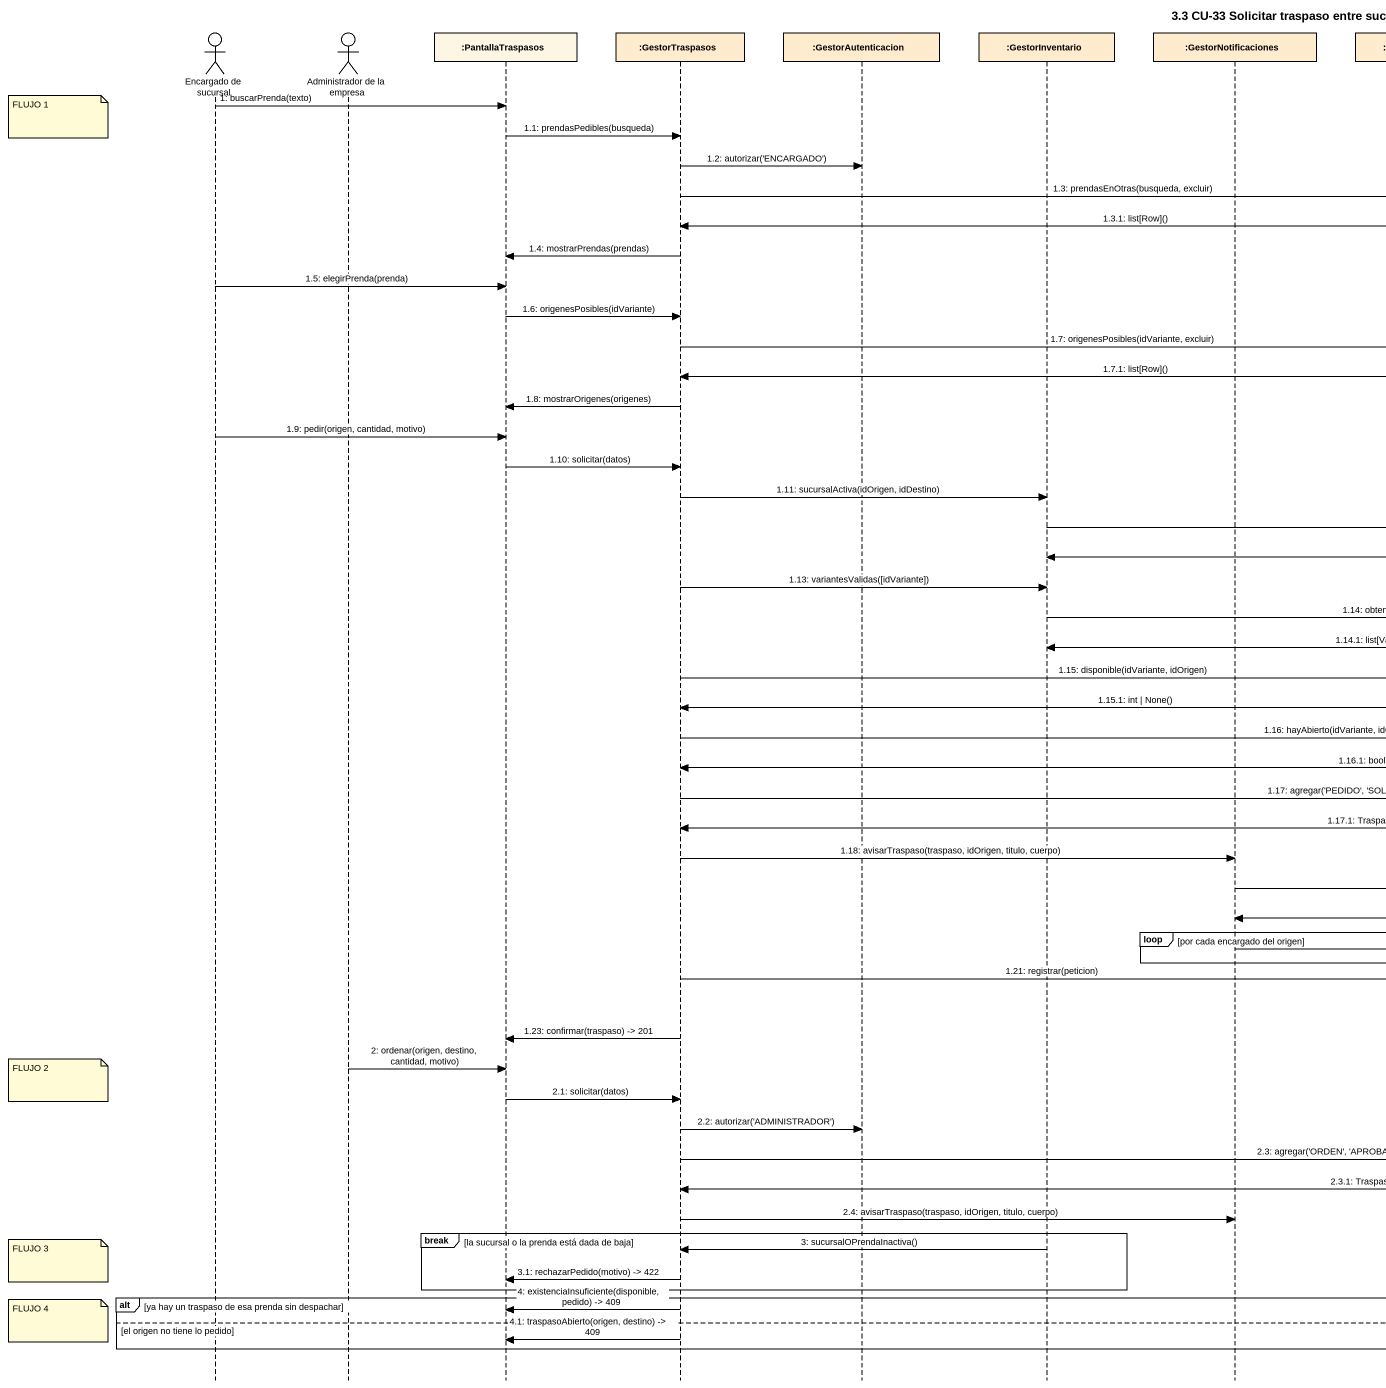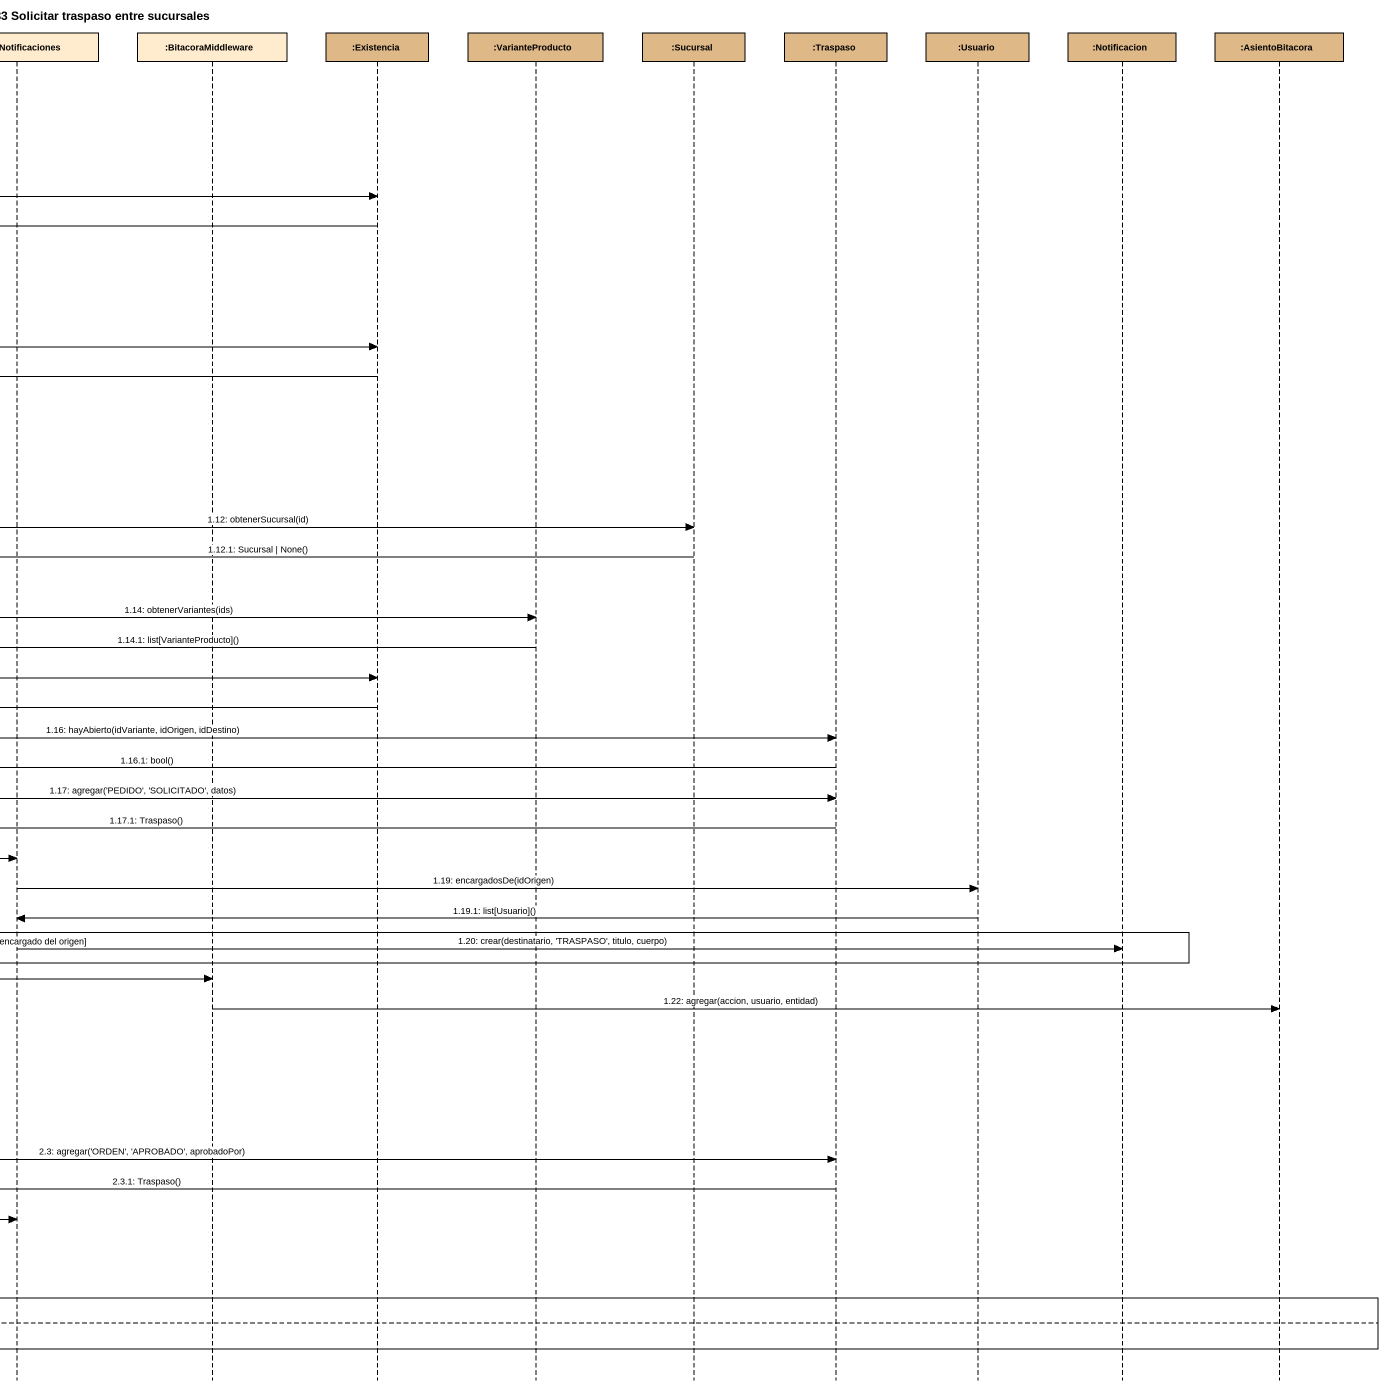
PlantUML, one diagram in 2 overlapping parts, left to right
@startuml
title 3.3 CU-33 Solicitar traspaso entre sucursales
hide footbox
actor "Encargado de sucursal" as Encargado_de_sucursal
actor "Administrador de la empresa" as Administrador_de_la_empresa
participant ":PantallaTraspasos" as PantallaTraspasos
participant ":GestorTraspasos" as GestorTraspasos #FFEBCD
participant ":GestorAutenticacion" as GestorAutenticacion #FFEBCD
participant ":GestorInventario" as GestorInventario #FFEBCD
participant ":GestorNotificaciones" as GestorNotificaciones #FFEBCD
participant ":BitacoraMiddleware" as BitacoraMiddleware #FFEBCD
participant ":Existencia" as Existencia #DEB887
participant ":VarianteProducto" as VarianteProducto #DEB887
participant ":Sucursal" as Sucursal #DEB887
participant ":Traspaso" as Traspaso #DEB887
participant ":Usuario" as Usuario #DEB887
participant ":Notificacion" as Notificacion #DEB887
participant ":AsientoBitacora" as AsientoBitacora #DEB887

Encargado_de_sucursal -> PantallaTraspasos : 1: buscarPrenda(texto)
note left of Encargado_de_sucursal : FLUJO 1
PantallaTraspasos -> GestorTraspasos : 1.1: prendasPedibles(busqueda)
GestorTraspasos -> GestorAutenticacion : 1.2: autorizar('ENCARGADO')
GestorTraspasos -> Existencia : 1.3: prendasEnOtras(busqueda, excluir)
Existencia -> GestorTraspasos : 1.3.1: list[Row]()
GestorTraspasos -> PantallaTraspasos : 1.4: mostrarPrendas(prendas)
Encargado_de_sucursal -> PantallaTraspasos : 1.5: elegirPrenda(prenda)
PantallaTraspasos -> GestorTraspasos : 1.6: origenesPosibles(idVariante)
GestorTraspasos -> Existencia : 1.7: origenesPosibles(idVariante, excluir)
Existencia -> GestorTraspasos : 1.7.1: list[Row]()
GestorTraspasos -> PantallaTraspasos : 1.8: mostrarOrigenes(origenes)
Encargado_de_sucursal -> PantallaTraspasos : 1.9: pedir(origen, cantidad, motivo)
PantallaTraspasos -> GestorTraspasos : 1.10: solicitar(datos)
GestorTraspasos -> GestorInventario : 1.11: sucursalActiva(idOrigen, idDestino)
GestorInventario -> Sucursal : 1.12: obtenerSucursal(id)
Sucursal -> GestorInventario : 1.12.1: Sucursal | None()
GestorTraspasos -> GestorInventario : 1.13: variantesValidas([idVariante])
GestorInventario -> VarianteProducto : 1.14: obtenerVariantes(ids)
VarianteProducto -> GestorInventario : 1.14.1: list[VarianteProducto]()
GestorTraspasos -> Existencia : 1.15: disponible(idVariante, idOrigen)
Existencia -> GestorTraspasos : 1.15.1: int | None()
GestorTraspasos -> Traspaso : 1.16: hayAbierto(idVariante, idOrigen, idDestino)
Traspaso -> GestorTraspasos : 1.16.1: bool()
GestorTraspasos -> Traspaso : 1.17: agregar('PEDIDO', 'SOLICITADO', datos)
Traspaso -> GestorTraspasos : 1.17.1: Traspaso()
GestorTraspasos -> GestorNotificaciones : 1.18: avisarTraspaso(traspaso, idOrigen, titulo, cuerpo)
GestorNotificaciones -> Usuario : 1.19: encargadosDe(idOrigen)
Usuario -> GestorNotificaciones : 1.19.1: list[Usuario]()
loop por cada encargado del origen
  GestorNotificaciones -> Notificacion : 1.20: crear(destinatario, 'TRASPASO', titulo, cuerpo)
end
GestorTraspasos -> BitacoraMiddleware : 1.21: registrar(peticion)
BitacoraMiddleware -> AsientoBitacora : 1.22: agregar(accion, usuario, entidad)
GestorTraspasos -> PantallaTraspasos : 1.23: confirmar(traspaso) -> 201
Administrador_de_la_empresa -> PantallaTraspasos : 2: ordenar(origen, destino, cantidad, motivo)
note left of Encargado_de_sucursal : FLUJO 2
PantallaTraspasos -> GestorTraspasos : 2.1: solicitar(datos)
GestorTraspasos -> GestorAutenticacion : 2.2: autorizar('ADMINISTRADOR')
GestorTraspasos -> Traspaso : 2.3: agregar('ORDEN', 'APROBADO', aprobadoPor)
Traspaso -> GestorTraspasos : 2.3.1: Traspaso()
GestorTraspasos -> GestorNotificaciones : 2.4: avisarTraspaso(traspaso, idOrigen, titulo, cuerpo)
break la sucursal o la prenda está dada de baja
  GestorInventario -> GestorTraspasos : 3: sucursalOPrendaInactiva()
  note left of Encargado_de_sucursal : FLUJO 3
  GestorTraspasos -> PantallaTraspasos : 3.1: rechazarPedido(motivo) -> 422
end
alt ya hay un traspaso de esa prenda sin despachar
  GestorTraspasos -> PantallaTraspasos : 4: existenciaInsuficiente(disponible, pedido) -> 409
  note left of Encargado_de_sucursal : FLUJO 4
else el origen no tiene lo pedido
  GestorTraspasos -> PantallaTraspasos : 4.1: traspasoAbierto(origen, destino) -> 409
end
@enduml
